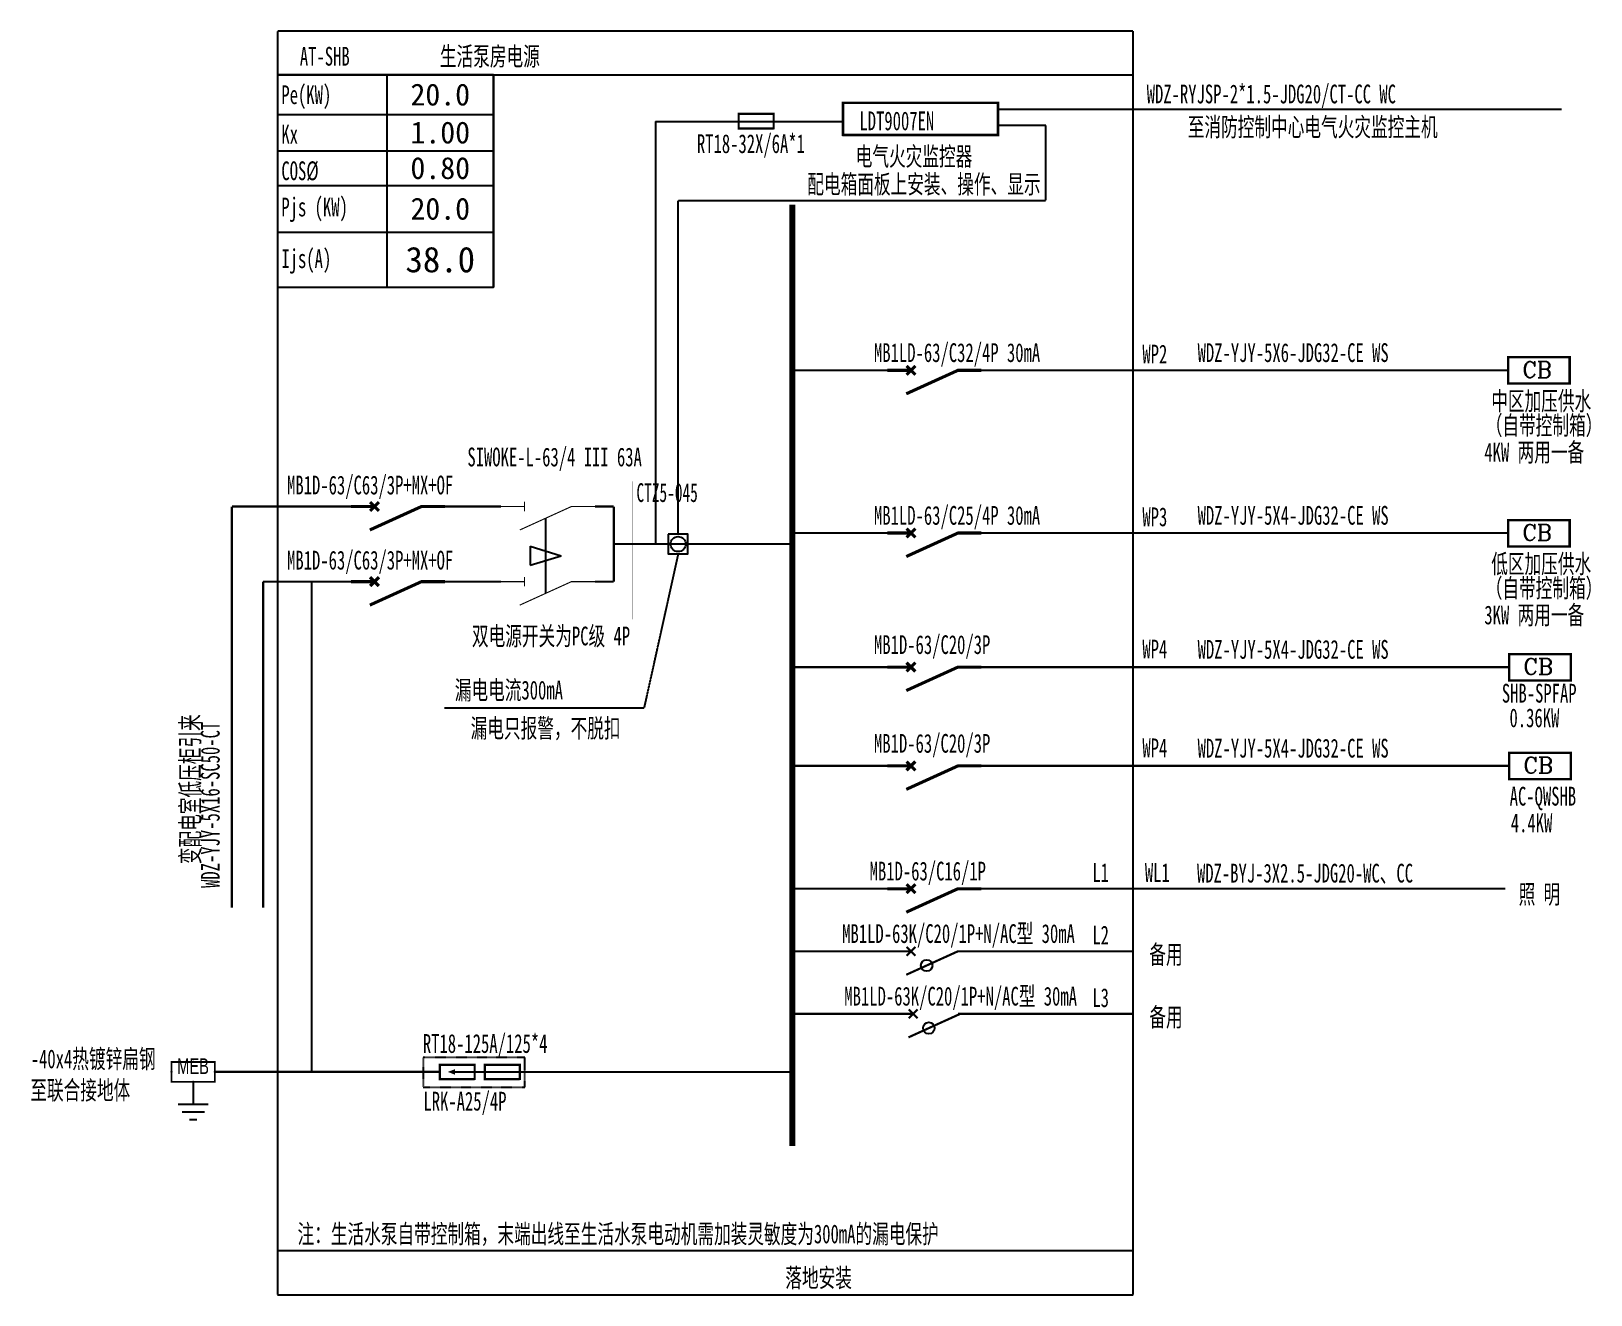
# Model space of a CAD drawing. Extents: x 989454 to 991944, y 83739 to 85757.
import ezdxf
from ezdxf.enums import TextEntityAlignment as Align

# ---------------------------------------------------------------- set-up
doc = ezdxf.new("R2010")
doc.units = 0
doc.header["$MEASUREMENT"] = 0
doc.linetypes.add('DASH', pattern=[0.35, 0.25, -0.1])
doc.linetypes.add('DASHED', pattern=[0.75, 0.5, -0.25])
doc.layers.add('E-TEXT-PLAN', color=7, linetype='Continuous')
doc.layers.add('LIN1', color=1, linetype='Continuous')
doc.layers.add('LY-二次控制图', color=7, linetype='Continuous', lineweight=18)
doc.styles.add('_TCH_LABEL', font='COMPLEX', dxfattribs={"bigfont": 'GBCBIG'})
doc.styles.add('IDQSTYLE', font='hztxt_e.shx', dxfattribs={"width": 0.7, "bigfont": 'hztxt.shx'})
doc.styles.add('宋体', font='', dxfattribs={"width": 0.65})
doc.styles.get('宋体').set_extended_font_data('SimSun')

# ---------------------------------------------------------------- blocks, each defined once
blk = doc.blocks.new('CPM')
at = {"layer": 'LIN1', "linetype": 'DASHED'}
for p, q in [((957, 277), (-894, 277)), ((-894, 277), (-894, -263)), ((957, -263), (957, 277)), ((-894, -263), (957, -263))]:
    blk.add_line(p, q, dxfattribs=at)
at = {"layer": 'LIN1', "const_width": 40}
for points in [[(-593, 16), (-1392, 16)], [(43, -132), (43, 145), (-593, 145), (-593, -115), (43, -115)], [(1221, 15), (-340, 15)], [(863, -132), (863, 145), (226, 145), (226, -115), (863, -115)]]:
    blk.add_lwpolyline(points, dxfattribs=at)
at = {"layer": 'LIN1'}
blk.add_lwpolyline([(-445, 16, 0, 100, 0), (-318, 16, 100, 100, 0)], format="xyseb", dxfattribs=at)
blk = doc.blocks.new('$equip_U$00000269(20120702-1302)')
at = {"const_width": 0.06}
blk.add_lwpolyline([(-0.72, 0), (0.72, 0), (0.72, 0.66), (-0.72, 0.66)], close=True, dxfattribs=at)
for p in [(0, 0.66), (-0.72, 0.33), (0, 0), (0.72, 0.33)]:
    blk.add_point(p)
at = {"color": 7, "style": '_TCH_LABEL'}
blk.add_attdef('$TEXT$', text='', height=0.36, dxfattribs=at).set_placement((-0.006, 0.325), align=Align.MIDDLE_CENTER)
at = {"color": 7, "style": '_TCH_LABEL', "flags": 1}
blk.add_attdef('A', text='', height=0.000025, dxfattribs=at).set_placement((0, 0), align=Align.MIDDLE_CENTER)
blk = doc.blocks.new('$element$00000390')
at = {"const_width": 0.0333}
for points in [[(0, 0), (0, -0.375)], [(-0.25, -0.375), (0.25, -0.375)], [(-0.188, -0.5), (0.188, -0.5)], [(-0.062, -0.625), (0.062, -0.625)]]:
    blk.add_lwpolyline(points, dxfattribs=at)
at = {"flags": 9}
blk.add_attdef('S', (0, 0), '', height=0.00000667, dxfattribs=at)
blk = doc.blocks.new('漏电探头')
at = {"layer": 'E-TEXT-PLAN', "color": 3}
blk.add_lwpolyline([(-188, 377), (-188, 0), (188, 0), (188, 377)], close=True, dxfattribs=at)
blk.add_circle((0, 188), 144, dxfattribs=at)
blk = doc.blocks.new('$element$00000497')
at = {"const_width": 0.0333}
for points in [[(0, 0), (0, -0.25)], [(0, -1), (0, -0.75), (-0.25, -0.2)], [(-0.047, -0.297), (0.047, -0.203)], [(-0.047, -0.203), (0.047, -0.297)]]:
    blk.add_lwpolyline(points, dxfattribs=at)
at = {"flags": 9}
blk.add_attdef('S', (0, 0), '', height=0.00000667, dxfattribs=at)
blk = doc.blocks.new('$equip_U$00000501(Q-冯立振)')
at = {"const_width": 0.0629}
blk.add_lwpolyline([(-0.82, 0.7), (0.82, 0.7), (0.82, 0), (-0.82, 0)], close=True, dxfattribs=at)
for p in [(-0.82, 0.7), (0, 0.7), (0.82, 0.7), (-0.82, 0.35), (-0.82, 0), (0, 0), (0.82, 0.35), (0.82, 0)]:
    blk.add_point(p)
at = {"color": 7, "style": '_TCH_LABEL'}
blk.add_attdef('$TEXT$', text='', height=0.429, dxfattribs=at).set_placement((-0.046, 0.37), align=Align.MIDDLE_CENTER)
at = {"color": 7, "style": '_TCH_LABEL', "flags": 1}
for tag in ['A', 'REMARK']:
    blk.add_attdef(tag, text='', height=0.0000286, dxfattribs=at).set_placement((0, 0), align=Align.MIDDLE_CENTER)
blk = doc.blocks.new('$element$00000576')
at = {"const_width": 0.0333}
for points in [[(0, 0), (0, -0.25)], [(0, -1), (0, -0.75), (-0.25, -0.2)], [(-0.047, -0.297), (0.047, -0.203)], [(-0.047, -0.203), (0.047, -0.297)]]:
    blk.add_lwpolyline(points, dxfattribs=at)
at = {"flags": 9}
blk.add_attdef('S', (0, 0), '', height=0.00000667, dxfattribs=at)
blk = doc.blocks.new('$element$00000578')
at = {"const_width": 0.0117}
for points in [[(0, 0), (0, -0.25)], [(0, -1), (0, -0.75), (-0.25, -0.2)], [(-0.05, -0.25), (0.05, -0.25)]]:
    blk.add_lwpolyline(points, dxfattribs=at)
at = {"flags": 9}
blk.add_attdef('S', (0, 0), '', height=0.00000667, dxfattribs=at)
blk = doc.blocks.new('*T9')
at = {"color": 0, "linetype": 'ByBlock', "lineweight": -2, "transparency": 16777216}
for p, q in [((0, 0), (170.3, 0)), ((0, 0), (0, -339.1)), ((170.3, 0), (170.3, -339.1)), ((0, -63), (170.3, -63)), ((0, -121.1), (170.3, -121.1)), ((0, -176.6), (170.3, -176.6)), ((0, -251), (170.3, -251)), ((0, -339.1), (170.3, -339.1))]:
    blk.add_line(p, q, dxfattribs=at)
at = {"color": 0, "transparency": 16777216, "char_height": 35, "width": 170.286, "attachment_point": 5}
for s, insert in [('20.0', (85.1, -31.5)), ('1.00', (85.1, -92.1))]:
    blk.add_mtext(s, dxfattribs=dict(at, insert=insert))
at = {"color": 3, "transparency": 16777216, "char_height": 35, "width": 170.286, "attachment_point": 5}
for s, insert in [('0.80', (85.1, -148.9)), ('20.0', (85.1, -213.8)), ('{\\H1.1667x;38.0}', (85.1, -295.1))]:
    blk.add_mtext(s, dxfattribs=dict(at, insert=insert))
blk = doc.blocks.new('$element$00000525')
at = {"const_width": 0.0233}
for points in [[(0, 0), (0, -0.25)], [(-0.25, -0.2), (0, -0.75), (0, -1)], [(-0.047, -0.203), (0.047, -0.297)], [(0.047, -0.203), (-0.047, -0.297)]]:
    blk.add_lwpolyline(points, dxfattribs=at)
blk.add_circle((-0.151, -0.417), 0.0615)
at = {"flags": 9}
blk.add_attdef('S', (0, 0), '', height=0.00000667, dxfattribs=at)

msp = doc.modelspace()

# ---------------------------------------------------------------- linework, layer by layer
at = {"color": 0, "linetype": 'DASH'}
for p, q in [((989847.5, 85757.5), (989847.5, 83739.2)), ((991897.4, 85632.4), (990997.7, 85632.4)), ((990451, 85613), (990750.3, 85613)), ((990451, 85613), (990451, 84938.3)), ((991074.1, 85606.7), (990997.7, 85606.7)), ((991074.1, 85487), (991074.1, 85606.7)), ((990487, 85487), (991074.1, 85487)), ((990487, 84954.1), (990487, 85487)), ((990487, 84922.6), (990432.5, 84676.5)), ((990113.8, 84676.5), (990432.5, 84676.5))]:
    msp.add_line(p, q, dxfattribs=at)
at = {"color": 0, "linetype": 'Continuous'}
for p, q in [((990275.4, 84979.6), (990275.4, 84859.6)), ((990250.5, 84934.8), (990300.4, 84919.6)), ((990250.5, 84934.8), (990250.5, 84904.4)), ((990250.5, 84904.4), (990300.4, 84919.6))]:
    msp.add_line(p, q, dxfattribs=at)
at = {"color": 0, "linetype": 'DASH'}
for points in [[(989847.5, 83739.2), (991213.6, 83739.2), (991213.6, 85757.5), (989847.5, 85757.5)], [(989847.5, 85687.5), (991213.6, 85687.5), (991213.6, 85757.5)], [(989847.5, 83739.2), (991213.6, 83739.2), (991213.6, 83809.2), (989847.5, 83809.2)]]:
    msp.add_lwpolyline(points, dxfattribs=at)
at = {"color": 0}
msp.add_lwpolyline([(989847.5, 85348.4), (990192.4, 85348.4), (990192.4, 85687.5), (989847.5, 85687.5)], close=True, dxfattribs=at)
for points in [[(990022.1, 85687.5), (990022.1, 85372.5)], [(989847.5, 85624.5), (990192.4, 85624.5)], [(989847.5, 85566.4), (990192.4, 85566.4)], [(989847.5, 85510.9), (990192.4, 85510.9)], [(989847.5, 85436.5), (990192.4, 85436.5)]]:
    msp.add_lwpolyline(points, dxfattribs=at)
at = {"color": 0, "linetype": 'Continuous'}
for points, const_width in [([(990750.3, 85589.8), (990750.3, 85643), (990997.7, 85643), (990997.7, 85591.6), (990749.3, 85591.6)], 4.01), ([(990639.5, 85600.6), (990639.5, 85625.4), (990583.7, 85625.4), (990583.7, 85602.1), (990639.5, 85602.1)], 3.51), ([(989774.4, 84998.3), (989774.4, 84357.5)], 3.5), ([(989774.4, 84998.3), (989964.7, 84998.3)], 3.5), ([(990114.5, 84998.3), (990204.2, 84998.3)], 3.5), ([(990354.2, 84998.3), (990384.2, 84998.3)], 3.5), ([(990384.2, 84998.3), (990384.2, 84878.3)], 3.5), ([(990384.2, 84938.3), (990669.4, 84938.3)], 3.5), ([(989824.4, 84878.3), (989824.4, 84357.5)], 3.5), ([(989824.4, 84878.3), (989964.7, 84878.3)], 3.5), ([(990114.5, 84878.3), (990204.2, 84878.3)], 3.5), ([(990354.2, 84878.3), (990384.2, 84878.3)], 3.5)]:
    msp.add_lwpolyline(points, dxfattribs=dict(at, const_width=const_width))
at = {"color": 0}
for points, const_width in [([(990669.4, 85480.6), (990669.4, 83976.7)], 10), ([(990669.4, 85215.8), (990858.8, 85215.8)], 3.5), ([(990933.8, 85215.8), (991811.3, 85215.8)], 3.5), ([(990669.4, 84955.9), (990858.8, 84955.9)], 3.5), ([(990933.8, 84955.9), (991811.3, 84955.9)], 3.5), ([(989901.8, 84878.3), (989901.8, 84095.2)], 3.51), ([(990669.4, 84741.8), (990858.8, 84741.8)], 3.5), ([(990933.8, 84741.8), (991813.1, 84741.8)], 3.5), ([(990669.4, 84584), (990858.8, 84584)], 3.5), ([(990933.8, 84584), (991813.1, 84584)], 3.5), ([(990669.4, 84387.8), (990858.8, 84387.8)], 3.5), ([(990933.8, 84387.8), (991808, 84387.8)], 3.5), ([(990669.4, 84287.9), (990858.8, 84287.9)], 3.5), ([(990933.8, 84287.9), (991213.6, 84287.9)], 3.5), ([(990669.4, 84187.9), (990858.8, 84187.9)], 3.5), ([(990933.8, 84187.9), (991213.6, 84187.9)], 3.5), ([(989747.3, 84095.2), (990036.2, 84095.2)], 3.51), ([(990265.6, 84095.1), (990669.4, 84095.2)], 3.51)]:
    msp.add_lwpolyline(points, dxfattribs=dict(at, const_width=const_width))
at = {"color": 0, "linetype": 'Continuous', "const_width": 0.1}
msp.add_lwpolyline([(990164.2, 85038.3), (990414.2, 85038.3), (990414.2, 84818.3), (990164.2, 84818.3)], close=True, dxfattribs=at)

# ---------------------------------------------------------------- block references
msp.add_blockref('*T9', (990022.1, 85687.5))
at = {"color": 0, "xscale": 150, "yscale": 150, "zscale": 150, "rotation": 90}
for name, p in [('$element$00000576', (990821.3, 85215.8)), ('$element$00000497', (989964.7, 84998.3)), ('$element$00000578', (990204.2, 84998.3)), ('$element$00000576', (990821.3, 84955.9)), ('$element$00000497', (989964.7, 84878.3)), ('$element$00000578', (990204.2, 84878.3)), ('$element$00000576', (990821.3, 84741.8)), ('$element$00000576', (990821.3, 84584)), ('$element$00000576', (990821.3, 84387.8))]:
    msp.add_blockref(name, p, dxfattribs=at)
at = {"color": 0, "xscale": 60, "yscale": 60, "zscale": 60}
for p in [(991861.4, 85194.6), (991861.4, 84934.6), (991863.2, 84720.5), (991863.2, 84562.8)]:
    msp.add_blockref('$equip_U$00000501(Q-冯立振)', p, dxfattribs=at).add_auto_attribs({'$TEXT$': 'CB'})
at = {"color": 0}
for name, p, xscale, yscale, zscale in [('漏电探头', (990487, 84922.6), 0.08358333432972431, 0.08358333432972431, 0.08358333432972431), ('CPM', (990158.4, 84093.8), 0.08776250000000001, 0.08776250000000001, 0.08776250000000001), ('$element$00000390', (989712.7, 84079.3), 96.288, 96.288, 96.288)]:
    msp.add_blockref(name, p, dxfattribs=dict(at, xscale=xscale, yscale=yscale, zscale=zscale))
at = {"color": 0, "lineweight": -3, "xscale": 150, "yscale": 150, "zscale": 150, "rotation": 90}
for p in [(990821.3, 84287.9), (990824.8, 84187.9)]:
    msp.add_blockref('$element$00000525', p, dxfattribs=at)
at = {"color": 0}
ref = msp.add_blockref('$equip_U$00000269(20120702-1302)', (989712.7, 84079.3), dxfattribs=dict(at, xscale=48.144, yscale=48.144, zscale=48.144))
ref.add_attrib('$TEXT$', 'MEB', dxfattribs={"color": 7, "height": 25.07, "style": 'IDQSTYLE', "width": 0.7}).set_placement((989712.4, 84084.3), align=Align.BOTTOM_CENTER)

# ---------------------------------------------------------------- texts
at = {"color": 0, "style": '宋体', "width": 0.65}
for s, p in [('AT-SHB', (989883, 85702.4)), ('生活泵房电源', (990106.6, 85702.4)), ('Pe(KW)', (989853.5, 85641)), ('WDZ-RYJSP-2*1.5-JDG20/CT-CC WC', (991235.2, 85642.2)), ('至消防控制中心电气火灾监控主机', (991300.8, 85589.5)), ('Kx', (989853.5, 85578)), ('电气火灾监控器', (990770.6, 85542.6)), ('COS%%C', (989853.5, 85519.5)), ('配电箱面板上安装、操作、显示', (990693.3, 85498.2)), ('Pjs (KW)', (989853.5, 85461.7)), ('Ijs(A)', (989853.5, 85379.2)), ('WP2', (991228.3, 85226.8)), ('WDZ-YJY-5X6-JDG32-CE WS', (991316.5, 85229.1)), ('中区加压供水 ', (991785.4, 85151.8)), ('（自带控制箱）', (991776.6, 85112.9)), ('4KW 两用一备 ', (991774.3, 85070.1)), ('WP3', (991228.3, 84966.8)), ('WDZ-YJY-5X4-JDG32-CE WS', (991316.5, 84969.2)), ('低区加压供水 ', (991785.4, 84891.8)), ('（自带控制箱）', (991776.6, 84853)), ('3KW 两用一备 ', (991774.3, 84810.1)), ('双电源开关为PC级 4P', (990157.8, 84776.5)), ('WP4', (991228.3, 84755.6)), ('WDZ-YJY-5X4-JDG32-CE WS', (991316.5, 84755.1)), ('漏电电流300mA', (990130.4, 84690.1)), ('SHB-SPFAP', (991802.3, 84685.1)), ('0.36KW', (991814.5, 84645.8)), ('漏电只报警，不脱扣', (990155.7, 84629.2)), ('WP4', (991228.3, 84597.8)), ('WDZ-YJY-5X4-JDG32-CE WS', (991316.5, 84597.3)), ('AC-QWSHB', (991814.8, 84520.6)), ('4.4KW', (991816.6, 84478)), ('L1', (991148.4, 84398.7)), ('WL1', (991232.3, 84398.7)), ('WDZ-BYJ-3X2.5-JDG20-WC、CC', (991315.5, 84397.7)), ('照 明', (991829.1, 84364)), ('L2', (991148.4, 84298.8)), ('备用', (991239.4, 84267.8)), ('L3', (991148.4, 84198.8)), ('备用', (991239.4, 84167.8)), ('-40x4热镀锌扁钢', (989453.3, 84101.1)), ('至联合接地体', (989452.6, 84051.1)), ('注：生活水泵自带控制箱，末端出线至生活水泵电动机需加装灵敏度为300mA的漏电保护', (989879.3, 83821.5)), ('落地安装', (990658.1, 83751.5))]:
    msp.add_text(s, height=30, dxfattribs=at).set_placement(p)
at = {"color": 1, "style": '宋体', "width": 0.65}
msp.add_text('LDT9007EN', height=30, dxfattribs=at).set_placement((990776.5, 85599.2))
at = {"color": 3, "style": '宋体', "width": 0.65}
for s, p in [('RT18-32X/6A*1', (990517, 85562.8)), ('MB1LD-63K/C20/1P+N/AC型 30mA', (990749, 84301.2)), ('MB1LD-63K/C20/1P+N/AC型 30mA', (990752.4, 84201.2)), ('RT18-125A/125*4', (990079.4, 84125.6))]:
    msp.add_text(s, height=30, dxfattribs=at).set_placement(p)
at = {"color": 132, "style": '宋体', "width": 0.65}
for s, p in [('MB1LD-63/C32/4P 30mA', (990799.8, 85229.1)), ('LRK-A25/4P', (990080.3, 84033.5))]:
    msp.add_text(s, height=30, dxfattribs=at).set_placement(p)
at = {"color": 81, "style": '宋体', "width": 0.65}
msp.add_text('SIWOKE-L-63/4 III 63A', height=30, dxfattribs=at).set_placement((990150.5, 85062.4))
at = {"color": 11, "style": '宋体', "width": 0.65}
for s, p in [('MB1D-63/C63/3P+MX+OF', (989862.6, 85017.6)), ('MB1LD-63/C25/4P 30mA', (990799.8, 84969.1)), ('MB1D-63/C63/3P+MX+OF', (989862.6, 84897.6))]:
    msp.add_text(s, height=30, dxfattribs=at).set_placement(p)
at = {"color": 222, "style": '宋体', "width": 0.65}
for p in [(990799.8, 84762.7), (990799.8, 84605)]:
    msp.add_text('MB1D-63/C20/3P', height=30, dxfattribs=at).set_placement(p)
at = {"color": 0, "style": '宋体', "width": 0.65}
for s, p in [('变配电室低压柜引来', (989722.9, 84427.1)), ('WDZ-YJY-5X16-SC50-CT', (989754.9, 84389.1))]:
    msp.add_text(s, height=30, rotation=90, dxfattribs=at).set_placement(p)
at = {"color": 6, "style": '宋体', "width": 0.65}
msp.add_text('MB1D-63/C16/1P', height=30, dxfattribs=at).set_placement((990792.8, 84401))
at = {"layer": 'LY-二次控制图', "color": 1, "lineweight": -3, "style": '宋体', "width": 0.6}
msp.add_text('CTZ5-045', height=30, dxfattribs=at).set_placement((990420.5, 85005.5))

doc.saveas('drawing.dxf')
